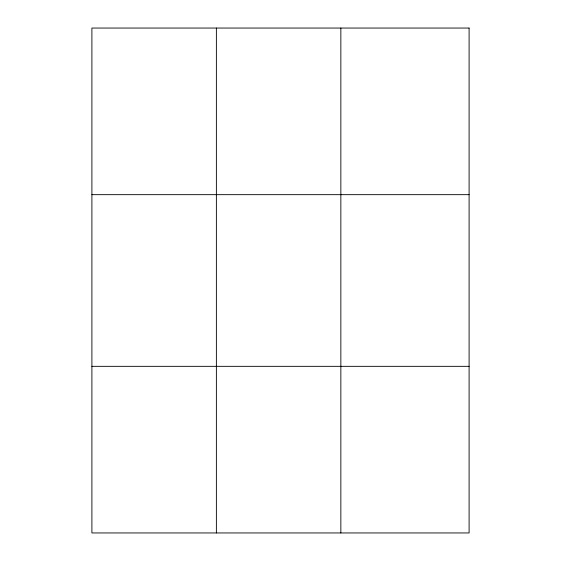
<?xml version="1.0" encoding="UTF-8"?>
<svg xmlns="http://www.w3.org/2000/svg" width="561" height="561" viewBox="0 0 561 561"><rect width="100%" height="100%" fill="white"/><g stroke="black" fill="none" stroke-linecap="round" stroke-linejoin="round"><path stroke-width="0.84" d="M216.378 532.95L216.378 28.05M340.85 532.95L340.85 28.05M91.899 194.667L469.101 194.667M91.899 366.333L469.101 366.333M469.101 28.05L469.101 532.95L91.899 532.95L91.899 28.05L469.101 28.05"/></g></svg>
